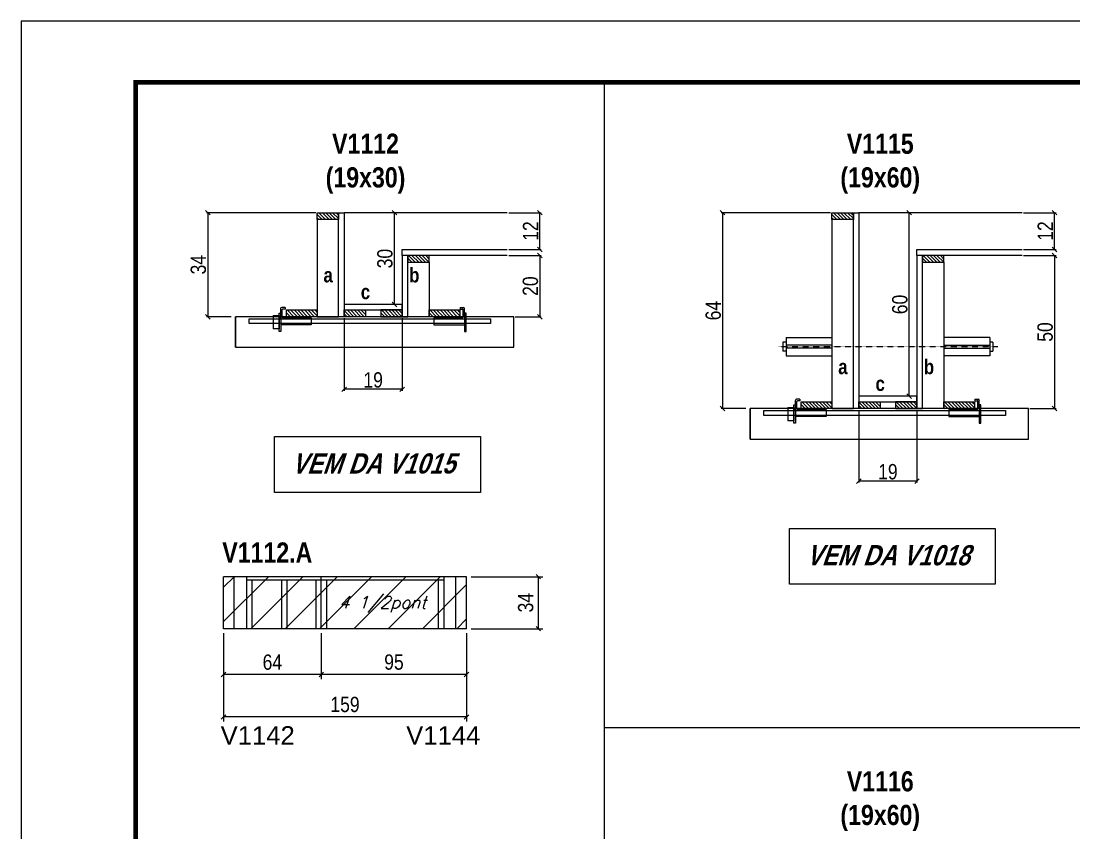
# Model space of a CAD drawing. Extents: x 3309 to 9563, y -2522 to 14608.
# Drawn here: x 3309 to 3998, y 9483 to 10014 of the extents above; entities that cross this region are included whole.
import ezdxf

# ---------------------------------------------------------------- set-up
doc = ezdxf.new("R2010")
doc.units = 0
doc.linetypes.add('DASHED', pattern=[0.75, 0.5, -0.25])
doc.linetypes.add('HIDDEN', pattern=[0.375, 0.25, -0.125])
for name, color, linetype in [('5', 5, 'Continuous'), ('barrote', 251, 'Continuous'), ('COTA', 241, 'Continuous'), ('detalhes', 4, 'Continuous'), ('NOMENCLATURA', 7, 'Continuous'), ('Painéis', 200, 'Continuous'), ('presilha', 1, 'Continuous'), ('SARR_2.2x10', 60, 'Continuous'), ('SARR_2.2x7', 40, 'Continuous'), ('SARR_3.5x7', 81, 'Continuous'), ('TENSOR', 3, 'Continuous'), ('texto', 7, 'Continuous')]:
    doc.layers.add(name, color=color, linetype=linetype)
for name, color, linetype, lineweight in [('CONCRETO', 251, 'Continuous', 25), ('Folhas', 255, 'Continuous', 9), ('Hachura', 251, 'Continuous', 9), ('SARRAFO DE PRESSAO', 251, 'DASHED', 9), ('SCO-___-LAJ', 2, 'Continuous', 0)]:
    doc.layers.add(name, color=color, linetype=linetype, lineweight=lineweight)
doc.styles.add('COTA TECNICA', font='techl___.ttf', dxfattribs={"height": 10})
doc.styles.add('COTA TECNICA 2X', font='techl___.ttf', dxfattribs={"height": 10})
doc.styles.add('Romans', font='romans.shx')
doc.styles.get("Standard").update_dxf_attribs({"font": 'arial.ttf'})
doc.styles.add('TECNICA', font='techb___.ttf', dxfattribs={"height": 10})
doc.dimstyles.new('PAINEL', dxfattribs={"dimtxt": 10, "dimasz": 3, "dimexe": 3, "dimexo": 3, "dimgap": 3, "dimtad": 1, "dimdec": 1, "dimzin": 12, "dimdsep": 46, "dimtxsty": 'COTA TECNICA', "dimblk1": 'OBLIQUE', "dimblk2": 'OBLIQUE', "dimsah": 1, "dimcen": 0.9, "dimclrd": 4, "dimclre": 4, "dimclrt": 240, "dimadec": 1, "dimazin": 3, "dimtfac": 1, "dimtdec": 1, "dimtmove": 0, "dimatfit": 3, "dimfxl": 1, "dimtolj": 1, "dimtzin": 12, "dimarcsym": 0})
doc.dimstyles.new('SECAO', dxfattribs={"dimscale": 0.333333, "dimtxt": 5, "dimasz": 9, "dimexe": 3, "dimexo": 3, "dimgap": 3, "dimtad": 1, "dimdec": 1, "dimlfac": 0.5, "dimzin": 12, "dimdsep": 46, "dimtxsty": 'COTA TECNICA 2X', "dimblk1": 'OBLIQUE', "dimblk2": 'OBLIQUE', "dimsah": 1, "dimcen": 0.9, "dimclrd": 4, "dimclre": 4, "dimclrt": 240, "dimadec": 1, "dimazin": 3, "dimtfac": 1, "dimtdec": 1, "dimtmove": 0, "dimatfit": 3, "dimfxl": 1, "dimtolj": 1, "dimtzin": 12, "dimarcsym": 0})
pattern_1 = [(135, (36756.1072, -113691.8887), (-1.122532015, -1.122532015), [])]
pattern_2 = [(135, (37092.6088, -113751.8887), (-1.122532015, -1.122532015), [])]

# ---------------------------------------------------------------- blocks, each defined once
blk = doc.blocks.new('9999999999')
at = {"layer": 'Folhas'}
blk.add_lwpolyline([(98138.98, 34190.21), (99623.98, 34190.21), (99623.98, 35240.21), (98138.98, 35240.21)], close=True, dxfattribs=at)
at = {"layer": 'Folhas', "color": 30, "const_width": 3}
blk.add_lwpolyline([(98213.98, 34230.21), (99583.98, 34230.21), (99583.98, 35200.21), (98213.98, 35200.21)], close=True, dxfattribs=at)
blk = doc.blocks.new('_Oblique')
at = {"color": 0, "linetype": 'ByBlock', "lineweight": -2}
blk.add_line((-0.5, -0.5), (0.5, 0.5), dxfattribs=at)
blk = doc.blocks.new('*D520')
at = {"layer": 'COTA', "color": 4, "lineweight": -2, "transparency": 16777216}
for p, q in [((3520.57, 9819.28), (3520.57, 9771.81)), ((3558.57, 9819.28), (3558.57, 9771.81)), ((3558.57, 9772.81), (3520.57, 9772.81))]:
    blk.add_line(p, q, dxfattribs=at)
at = {"layer": 'Defpoints', "color": 0, "transparency": 16777216}
for p in [(3520.57, 9820.28), (3558.57, 9820.28), (3520.57, 9772.81)]:
    blk.add_point(p, dxfattribs=at)
at = {"layer": 'COTA', "color": 4, "lineweight": -2, "transparency": 16777216, "xscale": 3, "yscale": 3, "zscale": 3, "rotation": 180}
blk.add_blockref('_Oblique', (3520.57, 9772.81), dxfattribs=at)
at = {"layer": 'COTA', "color": 4, "lineweight": -2, "transparency": 16777216, "xscale": 3, "yscale": 3, "zscale": 3}
blk.add_blockref('_Oblique', (3558.57, 9772.81), dxfattribs=at)
at = {"layer": 'COTA', "color": 240, "transparency": 16777216, "insert": (3539.57, 9778.9), "char_height": 10, "attachment_point": 5, "style": 'COTA TECNICA 2X'}
blk.add_mtext('\\A1;19', dxfattribs=at)
blk = doc.blocks.new('PRESILHA METÁLICA 1')
at = {"layer": 'presilha'}
for p, q in [((12, 21), (8.6, 21)), ((12, 21), (12, 19.5)), ((0, 13), (6, 13)), ((0, 13), (0, 0)), ((6, 15.5), (7.5, 15.5)), ((6, -2.5), (6, 15.5)), ((6, 13), (6, 0)), ((7.5, 10.6), (7.5, 19.9)), ((7.5, 15.5), (7.5, -2.5)), ((9, 11.6), (9, 18.9)), ((12, 19.5), (9.6, 19.5)), ((37.5, 11), (9.6, 11)), ((37.5, 11), (37.5, 4.1)), ((6, 0), (0, 0)), ((37.5, 4.1), (7.5, 4.1)), ((7.5, -2.5), (6, -2.5))]:
    blk.add_line(p, q, dxfattribs=at)
for centre, radius, start, end in [((8.6, 19.9), 1.14, 90, 180), ((9.6, 18.9), 0.57, 90, 180), ((9.6, 11.6), 0.57, 180, 270)]:
    blk.add_arc(centre, radius, start, end, dxfattribs=at)
blk = doc.blocks.new('PRESILHA METÁLICA 2')
at = {"layer": 'presilha'}
for p, q in [((-5.2, 23.5), (-5.2, 22)), ((-5.2, 23.5), (-1.9, 23.5)), ((-5.2, 22), (-2.8, 22)), ((-2.2, 14.1), (-2.2, 21.4)), ((-0.8, 14.6), (-0.8, 22.4)), ((-30.8, 13.5), (-30.8, 6.6)), ((-30.8, 13.5), (-2.8, 13.5)), ((0.8, 18), (-0.8, 18)), ((-0.8, 18), (-0.8, 0)), ((0.8, 0), (0.8, 18)), ((-30.8, 6.6), (-0.8, 6.6)), ((-0.8, 0), (0.8, 0))]:
    blk.add_line(p, q, dxfattribs=at)
for centre, radius, start, end in [((-2.8, 21.4), 0.57, 0, 90), ((-1.9, 22.4), 1.14, 0, 90), ((-2.8, 14.1), 0.57, 270, 0)]:
    blk.add_arc(centre, radius, start, end, dxfattribs=at)
blk = doc.blocks.new('*D521')
at = {"layer": 'COTA', "color": 4, "lineweight": -2, "transparency": 16777216}
for p, q in [((3501.97, 9888.28), (3430.52, 9888.28)), ((3431.52, 9888.28), (3431.52, 9820.28)), ((3446.76, 9820.28), (3430.52, 9820.28))]:
    blk.add_line(p, q, dxfattribs=at)
at = {"layer": 'Defpoints', "color": 0, "transparency": 16777216}
for p in [(3502.97, 9888.28), (3431.52, 9820.28), (3447.76, 9820.28)]:
    blk.add_point(p, dxfattribs=at)
at = {"layer": 'COTA', "color": 4, "lineweight": -2, "transparency": 16777216, "xscale": 3, "yscale": 3, "zscale": 3}
for p, rotation in [((3431.52, 9888.28), 90), ((3431.52, 9820.28), 270)]:
    blk.add_blockref('_Oblique', p, dxfattribs=dict(at, rotation=rotation))
at = {"layer": 'COTA', "color": 240, "transparency": 16777216, "insert": (3425.3, 9854.28), "char_height": 10, "attachment_point": 5, "rotation": 90, "style": 'COTA TECNICA 2X'}
blk.add_mtext('\\A1;34', dxfattribs=at)
blk = doc.blocks.new('*D522')
at = {"layer": 'COTA', "color": 4, "lineweight": -2, "transparency": 16777216}
for p, q in [((3628.27, 9860.28), (3649.49, 9860.28)), ((3648.49, 9860.28), (3648.49, 9820.28)), ((3632.38, 9820.28), (3649.49, 9820.28))]:
    blk.add_line(p, q, dxfattribs=at)
at = {"layer": 'Defpoints', "color": 0, "transparency": 16777216}
for p in [(3627.27, 9860.28), (3631.38, 9820.28), (3648.49, 9820.28)]:
    blk.add_point(p, dxfattribs=at)
at = {"layer": 'COTA', "color": 4, "lineweight": -2, "transparency": 16777216, "xscale": 3, "yscale": 3, "zscale": 3}
for p, rotation in [((3648.49, 9860.28), 90), ((3648.49, 9820.28), 270)]:
    blk.add_blockref('_Oblique', p, dxfattribs=dict(at, rotation=rotation))
at = {"layer": 'COTA', "color": 240, "transparency": 16777216, "insert": (3642.38, 9840.28), "char_height": 10, "attachment_point": 5, "rotation": 90, "style": 'COTA TECNICA 2X'}
blk.add_mtext('\\A1;20', dxfattribs=at)
blk = doc.blocks.new('*D523')
at = {"layer": 'COTA', "color": 4, "lineweight": -2, "transparency": 16777216}
for p, q in [((3557.57, 9888.28), (3552.5, 9888.28)), ((3553.5, 9828.28), (3553.5, 9888.28)), ((3557.57, 9828.28), (3552.5, 9828.28))]:
    blk.add_line(p, q, dxfattribs=at)
at = {"layer": 'Defpoints', "color": 0, "transparency": 16777216}
for p in [(3553.5, 9888.28), (3558.57, 9888.28), (3558.57, 9828.28)]:
    blk.add_point(p, dxfattribs=at)
at = {"layer": 'COTA', "color": 4, "lineweight": -2, "transparency": 16777216, "xscale": 3, "yscale": 3, "zscale": 3}
for p, rotation in [((3553.5, 9888.28), 90), ((3553.5, 9828.28), 270)]:
    blk.add_blockref('_Oblique', p, dxfattribs=dict(at, rotation=rotation))
at = {"layer": 'COTA', "color": 240, "transparency": 16777216, "insert": (3547.28, 9858.28), "char_height": 10, "attachment_point": 5, "rotation": 90, "style": 'COTA TECNICA 2X'}
blk.add_mtext('\\A1;30', dxfattribs=at)
blk = doc.blocks.new('*D524')
at = {"layer": 'COTA', "color": 4, "lineweight": -2, "transparency": 16777216}
for p, q in [((3628.27, 9888.28), (3649.49, 9888.28)), ((3648.49, 9864.28), (3648.49, 9888.28)), ((3628.27, 9864.28), (3649.49, 9864.28))]:
    blk.add_line(p, q, dxfattribs=at)
at = {"layer": 'Defpoints', "color": 0, "transparency": 16777216}
for p in [(3627.27, 9888.28), (3648.49, 9888.28), (3627.27, 9864.28)]:
    blk.add_point(p, dxfattribs=at)
at = {"layer": 'COTA', "color": 4, "lineweight": -2, "transparency": 16777216, "xscale": 3, "yscale": 3, "zscale": 3}
for p, rotation in [((3648.49, 9888.28), 90), ((3648.49, 9864.28), 270)]:
    blk.add_blockref('_Oblique', p, dxfattribs=dict(at, rotation=rotation))
at = {"layer": 'COTA', "color": 240, "transparency": 16777216, "insert": (3642.43, 9876.28), "char_height": 10, "attachment_point": 5, "rotation": 90, "style": 'COTA TECNICA 2X'}
blk.add_mtext('\\A1;12', dxfattribs=at)
blk = doc.blocks.new('*D525')
at = {"layer": 'COTA', "color": 4, "linetype": 'ByBlock', "lineweight": -2, "transparency": 16777216}
for p, q in [((3505.65, 9613.33), (3505.65, 9583.32)), ((3600.65, 9613.33), (3600.65, 9583.32)), ((3600.65, 9586.32), (3505.65, 9586.32))]:
    blk.add_line(p, q, dxfattribs=at)
at = {"layer": 'Defpoints', "color": 0, "linetype": 'ByBlock', "transparency": 16777216}
for p in [(3505.65, 9616.33), (3600.65, 9616.33), (3505.65, 9586.32)]:
    blk.add_point(p, dxfattribs=at)
at = {"layer": 'COTA', "color": 4, "linetype": 'ByBlock', "lineweight": -2, "transparency": 16777216, "xscale": 3, "yscale": 3, "zscale": 3, "rotation": 180}
blk.add_blockref('_Oblique', (3505.65, 9586.32), dxfattribs=at)
at = {"layer": 'COTA', "color": 4, "linetype": 'ByBlock', "lineweight": -2, "transparency": 16777216, "xscale": 3, "yscale": 3, "zscale": 3}
blk.add_blockref('_Oblique', (3600.65, 9586.32), dxfattribs=at)
at = {"layer": 'COTA', "color": 240, "linetype": 'ByBlock', "transparency": 16777216, "insert": (3553.15, 9594.46), "char_height": 10, "attachment_point": 5, "style": 'COTA TECNICA'}
blk.add_mtext('\\A1;95', dxfattribs=at)
blk = doc.blocks.new('*D526')
at = {"layer": 'COTA', "color": 4, "linetype": 'ByBlock', "lineweight": -2, "transparency": 16777216}
for p, q in [((3441.65, 9613.33), (3441.65, 9583.32)), ((3505.65, 9613.33), (3505.65, 9583.32)), ((3505.65, 9586.32), (3441.65, 9586.32))]:
    blk.add_line(p, q, dxfattribs=at)
at = {"layer": 'Defpoints', "color": 0, "linetype": 'ByBlock', "transparency": 16777216}
for p in [(3441.65, 9616.33), (3505.65, 9616.33), (3441.65, 9586.32)]:
    blk.add_point(p, dxfattribs=at)
at = {"layer": 'COTA', "color": 4, "linetype": 'ByBlock', "lineweight": -2, "transparency": 16777216, "xscale": 3, "yscale": 3, "zscale": 3, "rotation": 180}
blk.add_blockref('_Oblique', (3441.65, 9586.32), dxfattribs=at)
at = {"layer": 'COTA', "color": 4, "linetype": 'ByBlock', "lineweight": -2, "transparency": 16777216, "xscale": 3, "yscale": 3, "zscale": 3}
blk.add_blockref('_Oblique', (3505.65, 9586.32), dxfattribs=at)
at = {"layer": 'COTA', "color": 240, "linetype": 'ByBlock', "transparency": 16777216, "insert": (3473.65, 9594.42), "char_height": 10, "attachment_point": 5, "style": 'COTA TECNICA'}
blk.add_mtext('\\A1;64', dxfattribs=at)
blk = doc.blocks.new('*D543')
at = {"layer": 'COTA', "color": 4, "linetype": 'ByBlock', "lineweight": -2, "transparency": 16777216}
for p, q in [((3441.65, 9613.33), (3441.65, 9555.61)), ((3600.65, 9613.33), (3600.65, 9555.61)), ((3600.65, 9558.61), (3441.65, 9558.61))]:
    blk.add_line(p, q, dxfattribs=at)
at = {"layer": 'Defpoints', "color": 0, "linetype": 'ByBlock', "transparency": 16777216}
for p in [(3441.65, 9616.33), (3600.65, 9616.33), (3441.65, 9558.61)]:
    blk.add_point(p, dxfattribs=at)
at = {"layer": 'COTA', "color": 4, "linetype": 'ByBlock', "lineweight": -2, "transparency": 16777216, "xscale": 3, "yscale": 3, "zscale": 3, "rotation": 180}
blk.add_blockref('_Oblique', (3441.65, 9558.61), dxfattribs=at)
at = {"layer": 'COTA', "color": 4, "linetype": 'ByBlock', "lineweight": -2, "transparency": 16777216, "xscale": 3, "yscale": 3, "zscale": 3}
blk.add_blockref('_Oblique', (3600.65, 9558.61), dxfattribs=at)
at = {"layer": 'COTA', "color": 240, "linetype": 'ByBlock', "transparency": 16777216, "insert": (3521.15, 9566.75), "char_height": 10, "attachment_point": 5, "style": 'COTA TECNICA'}
blk.add_mtext('\\A1;159', dxfattribs=at)
blk = doc.blocks.new('*D544')
at = {"layer": 'COTA', "color": 4, "lineweight": -2, "transparency": 16777216}
for p, q in [((3603.65, 9650.33), (3650.53, 9650.33)), ((3647.53, 9650.33), (3647.53, 9616.33)), ((3603.65, 9616.33), (3650.53, 9616.33))]:
    blk.add_line(p, q, dxfattribs=at)
at = {"layer": 'Defpoints', "color": 0, "transparency": 16777216}
for p in [(3600.65, 9650.33), (3600.65, 9616.33), (3647.53, 9616.33)]:
    blk.add_point(p, dxfattribs=at)
at = {"layer": 'COTA', "color": 4, "lineweight": -2, "transparency": 16777216, "xscale": 3, "yscale": 3, "zscale": 3}
for p, rotation in [((3647.53, 9650.33), 90), ((3647.53, 9616.33), 270)]:
    blk.add_blockref('_Oblique', p, dxfattribs=dict(at, rotation=rotation))
at = {"layer": 'COTA', "color": 240, "transparency": 16777216, "insert": (3639.31, 9633.33), "char_height": 10, "attachment_point": 5, "rotation": 90, "style": 'COTA TECNICA'}
blk.add_mtext('\\A1;34', dxfattribs=at)
blk = doc.blocks.new('*D538')
at = {"layer": 'COTA', "color": 4, "lineweight": -2, "transparency": 16777216}
for p, q in [((3857.07, 9759.28), (3857.07, 9711.81)), ((3895.07, 9759.28), (3895.07, 9711.81)), ((3895.07, 9712.81), (3857.07, 9712.81))]:
    blk.add_line(p, q, dxfattribs=at)
at = {"layer": 'Defpoints', "color": 0, "transparency": 16777216}
for p in [(3857.07, 9760.28), (3895.07, 9760.28), (3857.07, 9712.81)]:
    blk.add_point(p, dxfattribs=at)
at = {"layer": 'COTA', "color": 4, "lineweight": -2, "transparency": 16777216, "xscale": 3, "yscale": 3, "zscale": 3, "rotation": 180}
blk.add_blockref('_Oblique', (3857.07, 9712.81), dxfattribs=at)
at = {"layer": 'COTA', "color": 4, "lineweight": -2, "transparency": 16777216, "xscale": 3, "yscale": 3, "zscale": 3}
blk.add_blockref('_Oblique', (3895.07, 9712.81), dxfattribs=at)
at = {"layer": 'COTA', "color": 240, "transparency": 16777216, "insert": (3876.07, 9718.9), "char_height": 10, "attachment_point": 5, "style": 'COTA TECNICA 2X'}
blk.add_mtext('\\A1;19', dxfattribs=at)
blk = doc.blocks.new('*D539')
at = {"layer": 'COTA', "color": 4, "lineweight": -2, "transparency": 16777216}
for p, q in [((3838.47, 9888.28), (3767.02, 9888.28)), ((3768.02, 9888.28), (3768.02, 9760.28)), ((3783.26, 9760.28), (3767.02, 9760.28))]:
    blk.add_line(p, q, dxfattribs=at)
at = {"layer": 'Defpoints', "color": 0, "transparency": 16777216}
for p in [(3839.47, 9888.28), (3768.02, 9760.28), (3784.26, 9760.28)]:
    blk.add_point(p, dxfattribs=at)
at = {"layer": 'COTA', "color": 4, "lineweight": -2, "transparency": 16777216, "xscale": 3, "yscale": 3, "zscale": 3}
for p, rotation in [((3768.02, 9888.28), 90), ((3768.02, 9760.28), 270)]:
    blk.add_blockref('_Oblique', p, dxfattribs=dict(at, rotation=rotation))
at = {"layer": 'COTA', "color": 240, "transparency": 16777216, "insert": (3761.92, 9824.28), "char_height": 10, "attachment_point": 5, "rotation": 90, "style": 'COTA TECNICA 2X'}
blk.add_mtext('\\A1;64', dxfattribs=at)
blk = doc.blocks.new('*D540')
at = {"layer": 'COTA', "color": 4, "lineweight": -2, "transparency": 16777216}
for p, q in [((3964.77, 9860.28), (3985.99, 9860.28)), ((3984.99, 9860.28), (3984.99, 9760.28)), ((3968.88, 9760.28), (3985.99, 9760.28))]:
    blk.add_line(p, q, dxfattribs=at)
at = {"layer": 'Defpoints', "color": 0, "transparency": 16777216}
for p in [(3963.77, 9860.28), (3967.88, 9760.28), (3984.99, 9760.28)]:
    blk.add_point(p, dxfattribs=at)
at = {"layer": 'COTA', "color": 4, "lineweight": -2, "transparency": 16777216, "xscale": 3, "yscale": 3, "zscale": 3}
for p, rotation in [((3984.99, 9860.28), 90), ((3984.99, 9760.28), 270)]:
    blk.add_blockref('_Oblique', p, dxfattribs=dict(at, rotation=rotation))
at = {"layer": 'COTA', "color": 240, "transparency": 16777216, "insert": (3978.88, 9810.28), "char_height": 10, "attachment_point": 5, "rotation": 90, "style": 'COTA TECNICA 2X'}
blk.add_mtext('\\A1;50', dxfattribs=at)
blk = doc.blocks.new('*D541')
at = {"layer": 'COTA', "color": 4, "lineweight": -2, "transparency": 16777216}
for p, q in [((3894.07, 9888.28), (3889, 9888.28)), ((3890, 9768.28), (3890, 9888.28)), ((3894.07, 9768.28), (3889, 9768.28))]:
    blk.add_line(p, q, dxfattribs=at)
at = {"layer": 'Defpoints', "color": 0, "transparency": 16777216}
for p in [(3890, 9888.28), (3895.07, 9888.28), (3895.07, 9768.28)]:
    blk.add_point(p, dxfattribs=at)
at = {"layer": 'COTA', "color": 4, "lineweight": -2, "transparency": 16777216, "xscale": 3, "yscale": 3, "zscale": 3}
for p, rotation in [((3890, 9888.28), 90), ((3890, 9768.28), 270)]:
    blk.add_blockref('_Oblique', p, dxfattribs=dict(at, rotation=rotation))
at = {"layer": 'COTA', "color": 240, "transparency": 16777216, "insert": (3883.89, 9828.28), "char_height": 10, "attachment_point": 5, "rotation": 90, "style": 'COTA TECNICA 2X'}
blk.add_mtext('\\A1;60', dxfattribs=at)
blk = doc.blocks.new('*D542')
at = {"layer": 'COTA', "color": 4, "lineweight": -2, "transparency": 16777216}
for p, q in [((3964.77, 9888.28), (3985.99, 9888.28)), ((3984.99, 9864.28), (3984.99, 9888.28)), ((3964.77, 9864.28), (3985.99, 9864.28))]:
    blk.add_line(p, q, dxfattribs=at)
at = {"layer": 'Defpoints', "color": 0, "transparency": 16777216}
for p in [(3963.77, 9888.28), (3984.99, 9888.28), (3963.77, 9864.28)]:
    blk.add_point(p, dxfattribs=at)
at = {"layer": 'COTA', "color": 4, "lineweight": -2, "transparency": 16777216, "xscale": 3, "yscale": 3, "zscale": 3}
for p, rotation in [((3984.99, 9888.28), 90), ((3984.99, 9864.28), 270)]:
    blk.add_blockref('_Oblique', p, dxfattribs=dict(at, rotation=rotation))
at = {"layer": 'COTA', "color": 240, "transparency": 16777216, "insert": (3978.93, 9876.28), "char_height": 10, "attachment_point": 5, "rotation": 90, "style": 'COTA TECNICA 2X'}
blk.add_mtext('\\A1;12', dxfattribs=at)

msp = doc.modelspace()

# ---------------------------------------------------------------- hatches: boundary and pattern name
at = {"layer": 'Hachura'}
h = msp.add_hatch(dxfattribs=at)
h.set_pattern_fill('ANSI31', color=256, scale=5)
h.set_pattern_definition([(45, (-4768.5, -1148.575), (-11.22532, 11.22532), [])])
h.paths.add_polyline_path([(3505.65, 9650.33), (3441.65, 9650.33), (3441.65, 9616.33), (3505.65, 9616.33)])
h.paths.add_polyline_path([(3600.65, 9650.33), (3505.65, 9650.33), (3505.65, 9616.33), (3600.65, 9616.33)])
h.paths.add_polyline_path([(3600.65, 9445.03), (3505.65, 9445.03), (3505.65, 9425.03), (3600.65, 9425.03)])
h.paths.add_polyline_path([(3505.65, 9445.03), (3441.65, 9445.03), (3441.65, 9425.03), (3505.65, 9425.03)])
at = {"layer": 'SARR_2.2x10'}
h = msp.add_hatch(dxfattribs=at)
h.set_pattern_fill('ANSI31', color=256, scale=0.5, angle=90)
h.set_pattern_definition([(135, (36676.5072, -113691.8887), (-1.122532015, -1.122532015), [])])
h.paths.add_polyline_path([(3482.97, 9824.68), (3482.97, 9820.28), (3502.97, 9820.28), (3502.97, 9824.68)])
h = msp.add_hatch(dxfattribs=at)
h.set_pattern_fill('ANSI31', color=256, scale=0.5, angle=90)
h.set_pattern_definition([(135, (36769.7072, -113691.8887), (-1.122532015, -1.122532015), [])])
h.paths.add_polyline_path([(3576.17, 9824.68), (3576.17, 9820.28), (3596.17, 9820.28), (3596.17, 9824.68)])
h = msp.add_hatch(dxfattribs=at)
h.set_pattern_fill('ANSI31', color=256, scale=0.5, angle=90)
h.set_pattern_definition([(135, (37013.0088, -113751.8887), (-1.122532015, -1.122532015), [])])
h.paths.add_polyline_path([(3819.47, 9764.68), (3819.47, 9760.28), (3839.47, 9760.28), (3839.47, 9764.68)])
h = msp.add_hatch(dxfattribs=at)
h.set_pattern_fill('ANSI31', color=256, scale=0.5, angle=90)
h.set_pattern_definition([(135, (37106.2088, -113751.8887), (-1.122532015, -1.122532015), [])])
h.paths.add_polyline_path([(3912.67, 9764.68), (3912.67, 9760.28), (3932.67, 9760.28), (3932.67, 9764.68)])
at = {"layer": 'SARR_2.2x7'}
h = msp.add_hatch(dxfattribs=at)
h.set_pattern_fill('ANSI31', color=256, scale=0.5, angle=90)
h.set_pattern_definition([(135, (36690.5072, -113628.2887), (-1.122532015, -1.122532015), [])])
h.paths.add_polyline_path([(3516.97, 9888.28), (3516.97, 9883.88), (3502.97, 9883.88), (3502.97, 9888.28)])
h = msp.add_hatch(dxfattribs=at)
h.set_pattern_fill('ANSI31', color=256, scale=0.5, angle=90)
h.set_pattern_definition([(135, (37027.0088, -113628.2887), (-1.122532015, -1.122532015), [])])
h.paths.add_polyline_path([(3853.47, 9888.28), (3853.47, 9883.88), (3839.47, 9883.88), (3839.47, 9888.28)])
h = msp.add_hatch(dxfattribs=at)
h.set_pattern_fill('ANSI31', color=256, scale=0.5, angle=90)
h.set_pattern_definition([(135, (36670.5072, -113656.2887), (-1.122532015, -1.122532015), [])])
h.paths.add_polyline_path([(3562.17, 9860.28), (3562.17, 9855.88), (3576.17, 9855.88), (3576.17, 9860.28)])
h = msp.add_hatch(dxfattribs=at)
h.set_pattern_fill('ANSI31', color=256, scale=0.5, angle=90)
h.set_pattern_definition([(135, (37007.0088, -113656.2887), (-1.122532015, -1.122532015), [])])
h.paths.add_polyline_path([(3898.67, 9860.28), (3898.67, 9855.88), (3912.67, 9855.88), (3912.67, 9860.28)])
h = msp.add_hatch(dxfattribs=at)
h.set_pattern_fill('ANSI31', color=256, scale=0.5, angle=90)
h.set_pattern_definition(pattern_1)
h.paths.add_polyline_path([(3534.57, 9820.28), (3534.57, 9824.68), (3520.57, 9824.68), (3520.57, 9820.28)])
h = msp.add_hatch(dxfattribs=at)
h.set_pattern_fill('ANSI31', color=256, scale=0.5, angle=90)
h.set_pattern_definition(pattern_1)
h.paths.add_polyline_path([(3544.57, 9824.68), (3544.57, 9820.28), (3558.57, 9820.28), (3558.57, 9824.68)])
h = msp.add_hatch(dxfattribs=at)
h.set_pattern_fill('ANSI31', color=256, scale=0.5, angle=90)
h.set_pattern_definition(pattern_2)
h.paths.add_polyline_path([(3871.07, 9760.28), (3871.07, 9764.68), (3857.07, 9764.68), (3857.07, 9760.28)])
h = msp.add_hatch(dxfattribs=at)
h.set_pattern_fill('ANSI31', color=256, scale=0.5, angle=90)
h.set_pattern_definition(pattern_2)
h.paths.add_polyline_path([(3881.07, 9764.68), (3881.07, 9760.28), (3895.07, 9760.28), (3895.07, 9764.68)])

# ---------------------------------------------------------------- linework, layer by layer
at = {"ltscale": 3}
for p, q in [((3807.47, 9803.73), (3807.47, 9797.73)), ((3809.47, 9803.73), (3807.47, 9803.73)), ((3809.47, 9806.73), (3809.47, 9794.73)), ((3809.47, 9806.73), (3839.47, 9806.73)), ((3839.47, 9801.73), (3809.47, 9801.73)), ((3942.67, 9806.73), (3912.67, 9806.73)), ((3912.67, 9801.73), (3942.67, 9801.73)), ((3942.67, 9806.73), (3942.67, 9794.73)), ((3944.67, 9803.73), (3942.67, 9803.73)), ((3944.67, 9803.73), (3944.67, 9797.73)), ((3809.47, 9797.73), (3807.47, 9797.73)), ((3839.47, 9799.73), (3809.47, 9799.73)), ((3912.67, 9799.73), (3942.67, 9799.73)), ((3942.67, 9797.73), (3944.67, 9797.73)), ((3809.47, 9794.73), (3839.47, 9794.73)), ((3942.67, 9794.73), (3912.67, 9794.73))]:
    msp.add_line(p, q, dxfattribs=at)
at = {"layer": 'barrote', "elevation": 0}
msp.add_lwpolyline([(3449.51, 9800.28), (3631.43, 9800.28), (3631.43, 9820.28), (3449.51, 9820.28)], close=True, dxfattribs=at)
at = {"layer": 'barrote'}
msp.add_lwpolyline([(3786.01, 9740.28), (3967.93, 9740.28), (3967.93, 9760.28), (3786.01, 9760.28)], close=True, dxfattribs=at)
at = {"layer": 'CONCRETO', "linetype": 'Continuous'}
for p, q in [((3627.27, 9888.28), (3520.57, 9888.28)), ((3963.77, 9888.28), (3857.07, 9888.28))]:
    msp.add_line(p, q, dxfattribs=at)
at = {"layer": 'COTA'}
for p, q in [((3690.48, 9973.56), (3690.48, 9202.8)), ((3690.48, 9551.77), (4754.37, 9551.77))]:
    msp.add_line(p, q, dxfattribs=at)
at = {"layer": 'detalhes', "color": 250}
for p, q in [((3449.51, 9800.28), (3449.51, 9820.28)), ((3786.01, 9740.28), (3786.01, 9760.28))]:
    msp.add_line(p, q, dxfattribs=at)
at = {"layer": 'NOMENCLATURA', "elevation": 0}
for points in [[(3475.13, 9741.92), (3609.67, 9741.92), (3609.67, 9705.46), (3475.13, 9705.46)], [(3811.63, 9681.92), (3946.17, 9681.92), (3946.17, 9645.46), (3811.63, 9645.46)]]:
    msp.add_lwpolyline(points, close=True, dxfattribs=at)
at = {"layer": 'Painéis', "linetype": 'ByBlock'}
for p, q in [((3600.65, 9650.33), (3441.65, 9650.33)), ((3441.65, 9616.33), (3441.65, 9650.33)), ((3505.65, 9616.33), (3505.65, 9650.33)), ((3600.65, 9616.33), (3600.65, 9650.33)), ((3600.65, 9616.33), (3441.65, 9616.33))]:
    msp.add_line(p, q, dxfattribs=at)
at = {"layer": 'Painéis', "linetype": 'Continuous', "elevation": 0}
for points in [[(3516.97, 9820.28), (3516.97, 9888.28), (3520.57, 9888.28), (3520.57, 9820.28)], [(3562.17, 9820.28), (3562.17, 9860.28), (3558.57, 9860.28), (3558.57, 9820.28)], [(3558.57, 9828.28), (3520.57, 9828.28), (3520.57, 9824.68), (3558.57, 9824.68)]]:
    msp.add_lwpolyline(points, close=True, dxfattribs=at)
at = {"layer": 'Painéis', "linetype": 'Continuous'}
for points in [[(3853.47, 9760.28), (3853.47, 9888.28), (3857.07, 9888.28), (3857.07, 9760.28)], [(3898.67, 9760.28), (3898.67, 9860.28), (3895.07, 9860.28), (3895.07, 9760.28)], [(3895.07, 9768.28), (3857.07, 9768.28), (3857.07, 9764.68), (3895.07, 9764.68)]]:
    msp.add_lwpolyline(points, close=True, dxfattribs=at)
msp.add_lwpolyline([(3627.27, 9860.28), (3558.57, 9860.28), (3558.57, 9864.28), (3627.27, 9864.28)], dxfattribs=at)
at = {"layer": 'Painéis', "linetype": 'Continuous', "elevation": 0}
msp.add_lwpolyline([(3963.77, 9860.28), (3895.07, 9860.28), (3895.07, 9864.28), (3963.77, 9864.28)], dxfattribs=at)
at = {"layer": 'SARR_2.2x10', "elevation": 0}
for points in [[(3482.97, 9824.68), (3502.97, 9824.68), (3502.97, 9820.28), (3482.97, 9820.28)], [(3576.17, 9824.68), (3596.17, 9824.68), (3596.17, 9820.28), (3576.17, 9820.28)]]:
    msp.add_lwpolyline(points, close=True, dxfattribs=at)
at = {"layer": 'SARR_2.2x10'}
for points in [[(3819.47, 9764.68), (3839.47, 9764.68), (3839.47, 9760.28), (3819.47, 9760.28)], [(3912.67, 9764.68), (3932.67, 9764.68), (3932.67, 9760.28), (3912.67, 9760.28)]]:
    msp.add_lwpolyline(points, close=True, dxfattribs=at)
at = {"layer": 'SARR_2.2x7', "linetype": 'Continuous'}
for p, q in [((3448.65, 9616.33), (3448.65, 9650.33)), ((3593.65, 9616.33), (3593.65, 9650.33)), ((3505.65, 9648.13), (3456.65, 9648.13)), ((3585.65, 9648.13), (3505.65, 9648.13))]:
    msp.add_line(p, q, dxfattribs=at)
at = {"layer": 'SARR_2.2x7'}
for points in [[(3502.97, 9888.28), (3516.97, 9888.28), (3516.97, 9883.88), (3502.97, 9883.88)], [(3576.17, 9860.28), (3562.17, 9860.28), (3562.17, 9855.88), (3576.17, 9855.88)], [(3857.07, 9764.68), (3871.07, 9764.68), (3871.07, 9760.28), (3857.07, 9760.28)], [(3895.07, 9764.68), (3881.07, 9764.68), (3881.07, 9760.28), (3895.07, 9760.28)]]:
    msp.add_lwpolyline(points, close=True, dxfattribs=at)
at = {"layer": 'SARR_2.2x7', "elevation": 0}
for points in [[(3839.47, 9888.28), (3853.47, 9888.28), (3853.47, 9883.88), (3839.47, 9883.88)], [(3912.67, 9860.28), (3898.67, 9860.28), (3898.67, 9855.88), (3912.67, 9855.88)], [(3520.57, 9824.68), (3534.57, 9824.68), (3534.57, 9820.28), (3520.57, 9820.28)], [(3558.57, 9824.68), (3544.57, 9824.68), (3544.57, 9820.28), (3558.57, 9820.28)]]:
    msp.add_lwpolyline(points, close=True, dxfattribs=at)
at = {"layer": 'SARR_3.5x7'}
for p, q in [((3456.65, 9650.33), (3456.65, 9616.33)), ((3585.65, 9650.33), (3585.65, 9616.33)), ((3460.15, 9648.13), (3460.15, 9616.33)), ((3479.58, 9648.13), (3479.58, 9616.33)), ((3483.08, 9648.13), (3483.08, 9616.33)), ((3502.15, 9648.13), (3502.15, 9616.33)), ((3509.15, 9648.13), (3509.15, 9616.33)), ((3582.15, 9648.13), (3582.15, 9616.33))]:
    msp.add_line(p, q, dxfattribs=at)
at = {"layer": 'SARR_3.5x7', "elevation": 0}
for points in [[(3516.97, 9883.88), (3502.97, 9883.88), (3502.97, 9820.28), (3516.97, 9820.28)], [(3562.17, 9855.88), (3576.17, 9855.88), (3576.17, 9820.28), (3562.17, 9820.28)]]:
    msp.add_lwpolyline(points, close=True, dxfattribs=at)
at = {"layer": 'SARR_3.5x7'}
for points in [[(3853.47, 9883.88), (3839.47, 9883.88), (3839.47, 9760.28), (3853.47, 9760.28)], [(3898.67, 9855.88), (3912.67, 9855.88), (3912.67, 9760.28), (3898.67, 9760.28)]]:
    msp.add_lwpolyline(points, close=True, dxfattribs=at)
at = {"layer": 'SCO-___-LAJ', "color": 1, "elevation": 0}
msp.add_lwpolyline([(3458.52, 9818.95), (3616.35, 9818.95), (3616.35, 9815.75), (3458.52, 9815.75)], close=True, dxfattribs=at)
at = {"layer": 'SCO-___-LAJ', "color": 1}
msp.add_lwpolyline([(3795.02, 9758.95), (3952.85, 9758.95), (3952.85, 9755.75), (3795.02, 9755.75)], close=True, dxfattribs=at)
at = {"layer": 'TENSOR', "linetype": 'HIDDEN', "ltscale": 0.5}
msp.add_line((3804.47, 9800.73), (3947.97, 9800.73), dxfattribs=at)

# ---------------------------------------------------------------- block references
at = {"layer": 'presilha', "xscale": 0.6666666666666666, "yscale": 0.6666666666666666, "zscale": 0.6666666666666666}
for name, p in [('PRESILHA METÁLICA 1', (3474.1, 9812.31)), ('PRESILHA METÁLICA 2', (3599.85, 9810.65)), ('PRESILHA METÁLICA 1', (3810.6, 9752.31)), ('PRESILHA METÁLICA 2', (3936.35, 9750.65))]:
    msp.add_blockref(name, p, dxfattribs=at)
at = {"layer": 'SARRAFO DE PRESSAO', "color": 6, "linetype": 'ByBlock'}
msp.add_blockref('9999999999', (-94829.61, -25226.65), dxfattribs=at)

# ---------------------------------------------------------------- texts
at = {"layer": '5', "linetype": 'Continuous'}
for s, p in [('V1142', (3439.85, 9540.6)), ('V1144', (3561.16, 9540.6))]:
    msp.add_text(s, height=12, rotation=0.00004, dxfattribs=at).set_placement(p)
at = {"layer": 'detalhes', "style": 'TECNICA'}
for s, p in [('a', (3507.09, 9842.72)), ('b', (3563.07, 9842.71)), ('c', (3531.46, 9831.75)), ('a', (3843.6, 9782.72)), ('b', (3899.57, 9782.71)), ('c', (3867.96, 9771.75))]:
    msp.add_text(s, height=9.6, dxfattribs=at).set_placement(p)
at = {"layer": 'NOMENCLATURA', "style": 'TECNICA'}
msp.add_text('V1112.A', height=13.2, dxfattribs=at).set_placement((3440.93, 9659.52))
at = {"layer": 'NOMENCLATURA', "char_height": 13.2, "attachment_point": 2, "style": 'TECNICA'}
for s, insert in [('V1112\\P(19x30)', (3534.57, 9939.98)), ('V1115\\P(19x60)', (3871.07, 9939.98)), ('V1116\\P(19x60)', (3871.07, 9523.18))]:
    msp.add_mtext_dynamic_manual_height_columns(s, width=300.2766, gutter_width=1, heights=[0], dxfattribs=dict(at, insert=insert))
at = {"layer": 'NOMENCLATURA', "char_height": 13.2, "width": 300.2766, "attachment_point": 2, "style": 'TECNICA'}
for s, insert in [('{\\Q19;VEM DA V1015}', (3539.57, 9730.96)), ('{\\Q19;VEM DA V1018}', (3876.07, 9670.96))]:
    msp.add_mtext(s, dxfattribs=dict(at, insert=insert))
at = {"layer": 'texto', "color": 2, "insert": (3545.65, 9632.23), "char_height": 8, "attachment_point": 5, "style": 'Romans'}
msp.add_mtext('{\\Q19;\\C256;4 1/2pont}', dxfattribs=at)

# ---------------------------------------------------------------- dimensions: what is measured, and where the dimension line sits
at = {"layer": 'COTA'}
for base, p1, p2, dimstyle, picture, middle in [((3431.52, 9820.28), (3502.97, 9888.28), (3447.76, 9820.28), 'SECAO', '*D521', (3425.3, 9854.28)), ((3553.5, 9888.28), (3558.57, 9828.28), (3558.57, 9888.28), 'SECAO', '*D523', (3547.28, 9858.28)), ((3648.49, 9888.28), (3627.27, 9864.28), (3627.27, 9888.28), 'SECAO', '*D524', (3642.43, 9876.28)), ((3768.02, 9760.28, 0), (3839.47, 9888.28), (3784.26, 9760.28, 0), 'SECAO', '*D539', (3761.92, 9824.28, 0)), ((3890, 9888.28), (3895.07, 9768.28), (3895.07, 9888.28), 'SECAO', '*D541', (3883.89, 9828.28)), ((3984.99, 9888.28), (3963.77, 9864.28), (3963.77, 9888.28), 'SECAO', '*D542', (3978.93, 9876.28)), ((3648.49, 9820.28), (3627.27, 9860.28), (3631.38, 9820.28), 'SECAO', '*D522', (3642.38, 9840.28)), ((3984.99, 9760.28, 0), (3963.77, 9860.28), (3967.88, 9760.28, 0), 'SECAO', '*D540', (3978.88, 9810.28, 0)), ((3647.53, 9616.33), (3600.65, 9650.33), (3600.65, 9616.33), 'PAINEL', '*D544', (3639.31, 9633.33))]:
    dim = msp.add_linear_dim(base=base, p1=p1, p2=p2, angle=90, dimstyle=dimstyle, dxfattribs=at)
    dim.commit()
    dim.dimension.update_dxf_attribs({"geometry": picture, "text_midpoint": middle})
for base, p1, p2, picture, middle in [((3520.57, 9772.81), (3558.57, 9820.28), (3520.57, 9820.28), '*D520', (3539.57, 9772.81)), ((3857.07, 9712.81), (3895.07, 9760.28), (3857.07, 9760.28), '*D538', (3876.07, 9712.81))]:
    dim = msp.add_linear_dim(base=base, p1=p1, p2=p2, angle=180, dimstyle='SECAO', dxfattribs=at)
    dim.commit()
    dim.dimension.update_dxf_attribs({"geometry": picture, "text_midpoint": middle, "dimtype": 160})
at = {"layer": 'COTA', "linetype": 'ByBlock'}
dim = msp.add_linear_dim(base=(3441.65, 9586.32), p1=(3505.65, 9616.33), p2=(3441.65, 9616.33), angle=180, dimstyle='PAINEL', override={"dimtmove": 1}, dxfattribs=at)
dim.commit()
dim.dimension.update_dxf_attribs({"geometry": '*D526', "text_midpoint": (3473.65, 9594.42)})
for base, p2, picture, middle in [((3441.65, 9558.61), (3441.65, 9616.33), '*D543', (3521.15, 9566.75)), ((3505.65, 9586.32), (3505.65, 9616.33), '*D525', (3553.15, 9594.46))]:
    dim = msp.add_linear_dim(base=base, p1=(3600.65, 9616.33), p2=p2, angle=180, dimstyle='PAINEL', dxfattribs=at)
    dim.commit()
    dim.dimension.update_dxf_attribs({"geometry": picture, "text_midpoint": middle})

doc.saveas('drawing.dxf')
